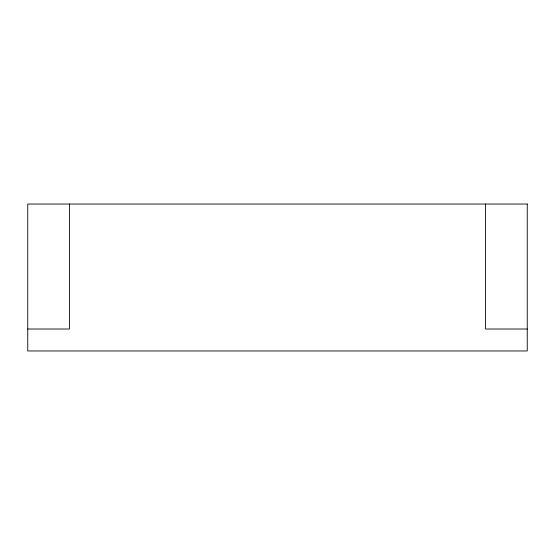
<?xml version="1.0" encoding="UTF-8"?>
<svg xmlns="http://www.w3.org/2000/svg" width="555" height="555" viewBox="0 0 555 555"><rect width="100%" height="100%" fill="white"/><g stroke="black" fill="none" stroke-linecap="round" stroke-linejoin="round"><path stroke-width="0.83" d="M27.75 329.018L69.41 329.018L69.41 204.039M527.25 329.018L485.59 329.018L485.59 204.039M527.25 204.039L27.75 204.039L27.75 350.961L527.25 350.961L527.25 204.039"/></g></svg>
